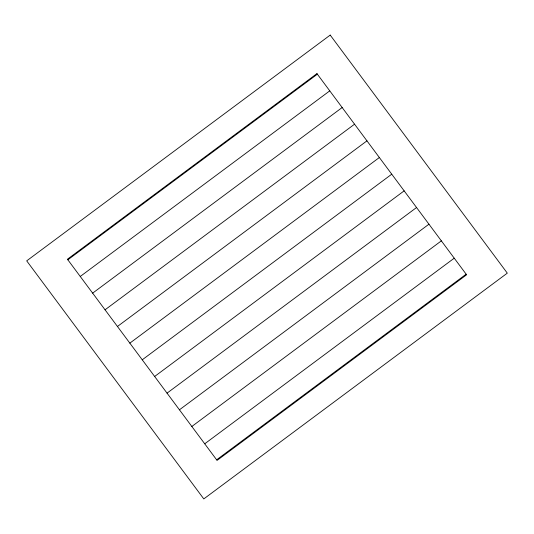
<?xml version="1.0" encoding="UTF-8"?>
<svg xmlns="http://www.w3.org/2000/svg" width="534" height="534" viewBox="0 0 534 534"><rect width="100%" height="100%" fill="white"/><g stroke="black" fill="none" stroke-linecap="round" stroke-linejoin="round"><path stroke-width="0.8" d="M67.851 259.804L317.363 74.193M80.247 276.472L329.765 90.86M92.649 293.139L342.161 107.528M105.044 309.807L354.563 124.188M117.447 326.474L366.958 140.856M129.842 343.142L379.36 157.523M142.244 359.809L391.756 174.191M154.64 376.477L404.158 190.858M167.042 393.144L416.553 207.526M179.437 409.812L428.956 224.193M191.839 426.472L441.351 240.861M204.722 443.801L454.24 258.182M216.637 459.807L466.149 274.196M330.206 35.084L26.7 260.859L203.794 498.916L507.3 273.141L330.206 35.084M316.942 73.625L67.431 259.237L217.071 460.395L466.589 274.783L316.942 73.625"/></g></svg>
